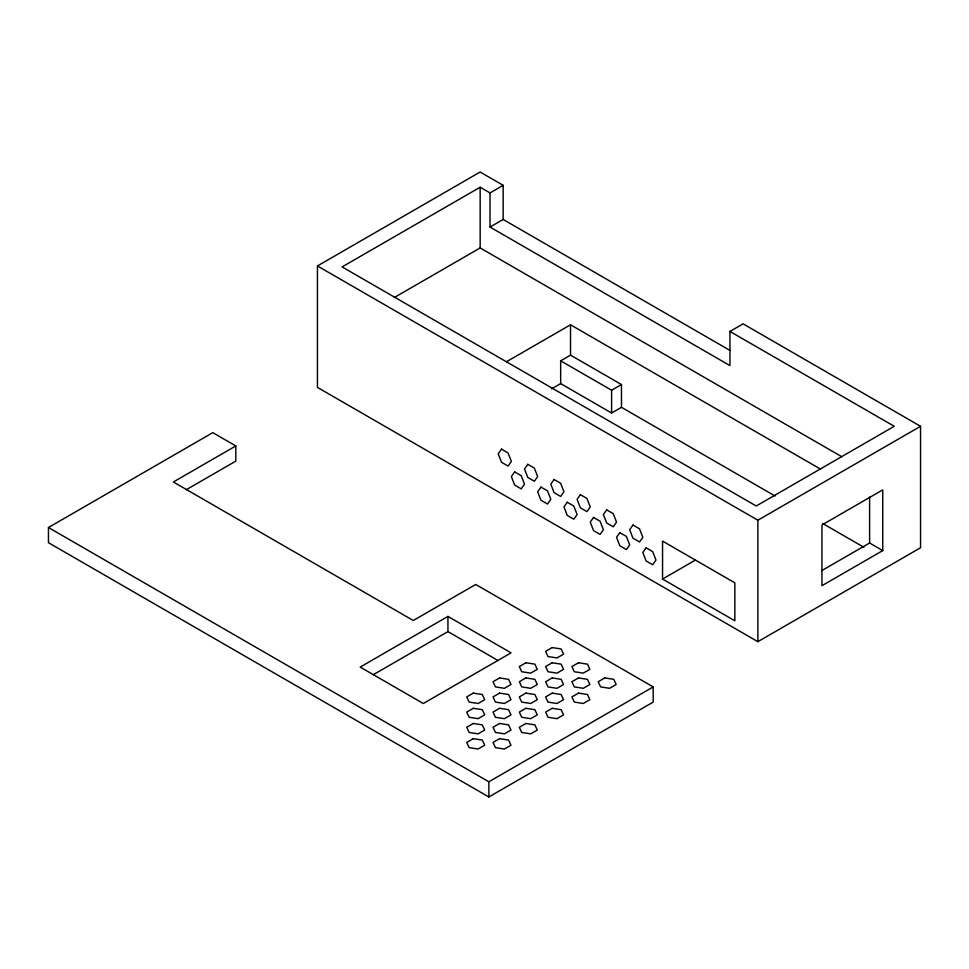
<?xml version="1.0" encoding="UTF-8"?>
<svg xmlns="http://www.w3.org/2000/svg" width="969" height="969" viewBox="0 0 969 969"><rect width="100%" height="100%" fill="white"/><g stroke="black" fill="none" stroke-linecap="round" stroke-linejoin="round"><path stroke-width="1.45" d="M503.165 185.321L490.023 192.916L490.023 227.061L729.948 365.592L729.948 331.434L743.09 323.84L920.55 426.299L920.55 547.739L757.867 641.672L317.444 387.394L317.444 265.954L480.139 172.022L503.165 185.321L503.165 219.478L729.984 350.427M490.023 192.916L480.164 187.223L342.118 266.911L756.22 505.988L894.254 426.299L729.948 331.434M490.023 227.061L503.165 219.478M394.213 297.568L480.164 247.943L841.843 456.75M235.806 445.946L173.366 481.993L413.291 620.511L475.731 584.464L653.191 686.912L653.191 702.101L488.861 796.978L48.45 542.701L48.45 527.524L212.78 432.646L235.806 445.946L235.806 461.123L186.375 489.66M506.545 361.716L570.523 324.785L820.537 469.117M621.468 407.319L611.609 413.012L560.663 383.603L560.663 360.831L570.523 355.138L621.468 384.548L621.468 407.319L775.043 495.995M551.543 388.872L560.663 383.603M560.663 360.831L611.609 390.241L621.468 384.548M447.944 616.417L360.189 667.084L423.296 703.518L511.051 652.852L447.944 616.417L447.944 631.606L373.283 674.703M317.444 265.954L757.867 520.22L920.55 426.299M662.554 579.05L734.853 620.79L734.853 582.841L662.554 541.102L662.554 579.05L695.415 560.07M821.736 570.632L869.605 542.991L882.759 550.586L882.759 489.866L821.954 524.968L821.954 585.688L882.759 550.586M48.45 527.524L488.861 781.789L653.191 686.912M822.633 523.466L863.876 547.279M447.944 631.606L498.163 660.604M869.605 497.085L869.605 542.991M757.867 520.22L757.867 641.672M611.609 390.241L611.609 413.012M570.523 324.785L570.523 355.138M488.861 781.789L488.861 796.978M480.164 187.223L480.164 247.943M501.506 449.132L498.211 453.807L501.506 462.286L508.071 466.077L511.366 461.401L508.071 452.935L501.506 449.132M514.648 471.903L511.366 476.578L514.648 485.057L521.225 488.848L524.508 484.173L521.225 475.706L514.648 471.903M527.79 464.321L524.508 468.996L527.79 477.463L534.367 481.254L537.65 476.578L534.367 468.112L527.79 464.321M540.944 487.092L537.65 491.767L540.944 500.234L547.521 504.025L550.804 499.35L547.521 490.883L540.944 487.092M554.086 479.498L550.804 484.173L554.086 492.64L560.663 496.443L563.946 491.767L560.663 483.289L554.086 479.498M567.24 502.269L563.946 506.944L567.24 515.411L573.805 519.202L577.1 514.527L573.805 506.06L567.24 502.269M580.383 494.674L577.1 499.35L580.383 507.829L586.96 511.62L590.242 506.944L586.96 498.466L580.383 494.674M593.525 517.446L590.242 522.121L593.525 530.588L600.102 534.391L603.384 529.716L600.102 521.237L593.525 517.446M606.679 509.851L603.384 514.527L606.679 523.006L613.244 526.797L616.538 522.121L613.244 513.655L606.679 509.851M619.821 532.623L616.538 537.298L619.821 545.777L626.398 549.568L629.68 544.893L626.398 536.426L619.821 532.623M632.963 525.041L629.68 529.716L632.963 538.183L639.54 541.974L642.822 537.298L639.54 528.832L632.963 525.041M646.117 547.812L642.822 552.487L646.117 560.954L652.694 564.745L655.977 560.07L652.694 551.603L646.117 547.812M473.308 693.114L466.731 696.917L469.141 702.101L478.117 703.482L484.694 699.691L482.283 694.507L473.308 693.114M499.604 677.937L493.027 681.728L495.438 686.912L504.413 688.305L510.99 684.514L508.58 679.33L499.604 677.937M525.888 662.76L519.323 666.551L521.722 671.735L530.709 673.128L537.274 669.325L534.876 664.14L525.888 662.76M552.185 647.571L545.62 651.374L548.018 656.558L557.005 657.939L563.57 654.148L561.172 648.964L552.185 647.571M473.308 708.303L466.731 712.094L469.141 717.278L478.117 718.671L484.694 714.868L482.283 709.683L473.308 708.303M499.604 693.114L493.027 696.917L495.438 702.101L504.413 703.482L510.99 699.691L508.58 694.507L499.604 693.114M525.888 677.937L519.323 681.728L521.722 686.912L530.709 688.305L537.274 684.514L534.876 679.33L525.888 677.937M552.185 662.76L545.62 666.551L548.018 671.735L557.005 673.128L563.57 669.325L561.172 664.14L552.185 662.76M473.308 723.48L466.731 727.271L469.141 732.455L478.117 733.848L484.694 730.057L482.283 724.873L473.308 723.48M499.604 708.303L493.027 712.094L495.438 717.278L504.413 718.671L510.99 714.868L508.58 709.683L499.604 708.303M525.888 693.114L519.323 696.917L521.722 702.101L530.709 703.482L537.274 699.691L534.876 694.507L525.888 693.114M552.185 677.937L545.62 681.728L548.018 686.912L557.005 688.305L563.57 684.514L561.172 679.33L552.185 677.937M578.481 662.76L571.904 666.551L574.314 671.735L583.29 673.128L589.867 669.325L587.456 664.14L578.481 662.76M473.308 738.657L466.731 742.448L469.141 747.632L478.117 749.025L484.694 745.234L482.283 740.05L473.308 738.657M499.604 723.48L493.027 727.271L495.438 732.455L504.413 733.848L510.99 730.057L508.58 724.873L499.604 723.48M525.888 708.303L519.323 712.094L521.722 717.278L530.709 718.671L537.274 714.868L534.876 709.683L525.888 708.303M552.185 693.114L545.62 696.917L548.018 702.101L557.005 703.482L563.57 699.691L561.172 694.507L552.185 693.114M578.481 677.937L571.904 681.728L574.314 686.912L583.29 688.305L589.867 684.514L587.456 679.33L578.481 677.937M499.604 738.657L493.027 742.448L495.438 747.632L504.413 749.025L510.99 745.234L508.58 740.05L499.604 738.657M525.888 723.48L519.323 727.271L521.722 732.455L530.709 733.848L537.274 730.057L534.876 724.873L525.888 723.48M552.185 708.303L545.62 712.094L548.018 717.278L557.005 718.671L563.57 714.868L561.172 709.683L552.185 708.303M578.481 693.114L571.904 696.917L574.314 702.101L583.29 703.482L589.867 699.691L587.456 694.507L578.481 693.114M604.777 677.937L598.2 681.728L600.61 686.912L609.586 688.305L616.163 684.514L613.752 679.33L604.777 677.937"/></g></svg>
